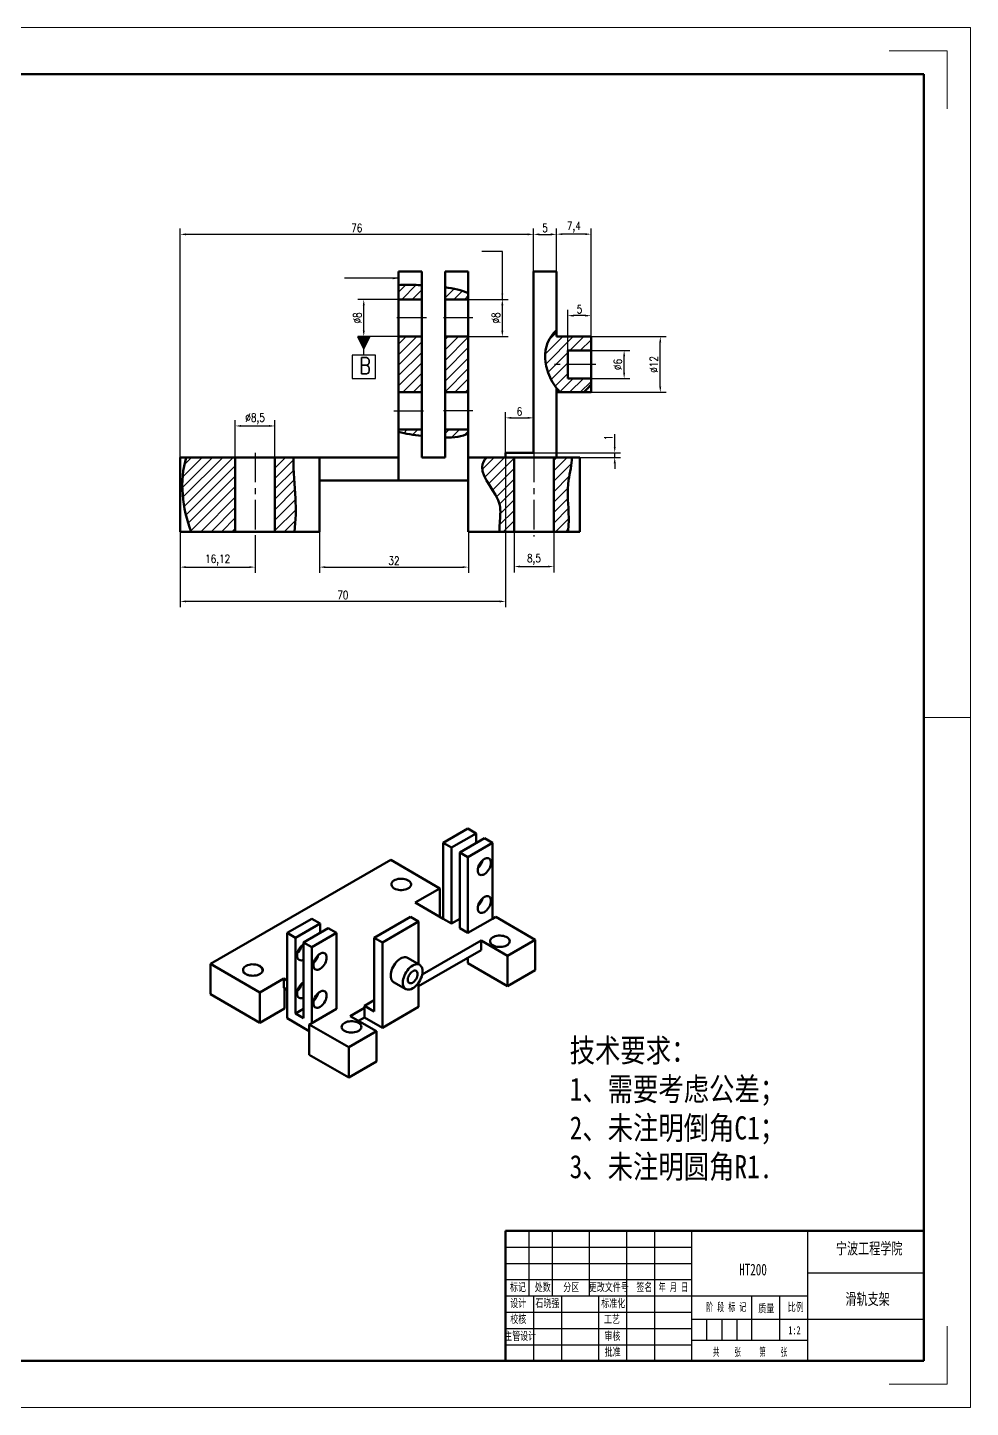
# Model space of a CAD drawing. Header units: millimetres. Extents: x 1049 to 1890, y 0 to 594.
# Drawn here: x 1484 to 1890, y 0 to 594 of the extents above; entities that cross this region are included whole.
import ezdxf

# ---------------------------------------------------------------- set-up
doc = ezdxf.new("R2010")
doc.units = ezdxf.units.MM
doc.header["$PDSIZE"] = -1
doc.linetypes.add('CENTERX2', pattern=[20.32, 12.7, -2.54, 2.54, -2.54])
for name, color, linetype in [('中心线', 1, 'CENTERX2'), ('剖面线', 4, 'Continuous'), ('尺寸线', 3, 'Continuous'), ('文字', 4, 'Continuous'), ('符号', 4, 'Continuous'), ('细实线', 7, 'Continuous')]:
    doc.layers.add(name, color=color, linetype=linetype)
doc.layers.add('外框', color=255, linetype='Continuous', lineweight=0)
doc.layers.add('粗实线', color=255, linetype='Continuous', lineweight=50)
doc.styles.add('SLDTEXTSTYLE0', font='TXT', dxfattribs={"width": 0.7, "bigfont": 'bigfont'})
doc.styles.add('SLDTEXTSTYLE1', font='TXT', dxfattribs={"width": 0.7})
doc.styles.add('SLDTEXTSTYLE2', font='TXT', dxfattribs={"width": 0.566667, "bigfont": 'bigfont'})
doc.styles.add('SLDTEXTSTYLE3', font='TXT', dxfattribs={"width": 0.614286, "bigfont": 'bigfont'})
doc.styles.add('SLDTEXTSTYLE4', font='TXT', dxfattribs={"width": 0.62, "bigfont": 'bigfont'})
doc.styles.get("Standard").update_dxf_attribs({"font": 'txt.shx', "width": 0.8})
doc.dimstyles.new('副本 ISO-25', dxfattribs={"dimtxt": 3.5, "dimasz": 2.5, "dimexe": 2.5, "dimexo": 0, "dimgap": 1, "dimtad": 1, "dimlfac": 0.5, "dimtxsty": 'Standard', "dimcen": 2.5, "dimclrd": 3, "dimclre": 3, "dimadec": 0, "dimazin": 0, "dimtfac": 1, "dimtmove": 0, "dimatfit": 3, "dimfxl": 0, "dimarcsym": 0})
pattern_1 = [(45, (1033.679, 0), (-2.245064, 2.245064), [])]

# ---------------------------------------------------------------- blocks, each defined once
blk = doc.blocks.new('新块')
at = {"layer": '尺寸线'}
for p, q in [((2.5, 9), (-2.5, 9)), ((-2.5, 9), (-2.5, 4)), ((2.5, 4), (2.5, 9)), ((-2.5, 4), (2.5, 4)), ((0, 4), (0, 3)), ((0, 3), (0, 0))]:
    blk.add_line(p, q, dxfattribs=at)
blk.add_lwpolyline([(0, 0, 3, 0, 0), (0, 3, 0, 0, 0)], format="xyseb", dxfattribs=at)
blk = doc.blocks.new('*D91')
at = {"layer": 'Defpoints', "color": 0}
for p in [(1693.75, 376.98), (1710.75, 376.98), (1710.75, 361.98)]:
    blk.add_point(p, dxfattribs=at)
at = {"layer": '尺寸线', "color": 3, "lineweight": -2}
for p, q in [((1693.75, 376.98), (1693.75, 359.48)), ((1710.75, 376.98), (1710.75, 359.48)), ((1696.25, 361.98), (1708.25, 361.98))]:
    blk.add_line(p, q, dxfattribs=at)
at = {"layer": '尺寸线', "color": 3}
for points in [[(1696.25, 362.4), (1696.25, 361.57), (1693.75, 361.98)], [(1708.25, 362.4), (1708.25, 361.57), (1710.75, 361.98)]]:
    blk.add_solid(points, dxfattribs=at)
at = {"layer": '尺寸线', "color": 0, "insert": (1702.25, 365.02), "char_height": 3.5, "attachment_point": 5}
blk.add_mtext('8,5', dxfattribs=at)
blk = doc.blocks.new('*D92')
at = {"layer": 'Defpoints', "color": 0}
for p in [(1690.02, 410.99), (1550.02, 408.99), (1550.02, 346.98)]:
    blk.add_point(p, dxfattribs=at)
at = {"layer": '尺寸线', "color": 3, "lineweight": -2}
for p, q in [((1690.02, 410.99), (1690.02, 344.48)), ((1550.02, 408.99), (1550.02, 344.48)), ((1687.52, 346.98), (1552.52, 346.98))]:
    blk.add_line(p, q, dxfattribs=at)
at = {"layer": '尺寸线', "color": 3}
for points in [[(1552.52, 347.4), (1552.52, 346.57), (1550.02, 346.98)], [(1687.52, 347.4), (1687.52, 346.57), (1690.02, 346.98)]]:
    blk.add_solid(points, dxfattribs=at)
at = {"layer": '尺寸线', "color": 0, "insert": (1620.02, 349.73), "char_height": 3.5, "attachment_point": 5}
blk.add_mtext('70', dxfattribs=at)
blk = doc.blocks.new('*D93')
at = {"layer": 'Defpoints', "color": 0}
for p in [(1550.02, 376.74), (1582.25, 374.98), (1582.25, 361.74)]:
    blk.add_point(p, dxfattribs=at)
at = {"layer": '尺寸线', "color": 3, "lineweight": -2}
for p, q in [((1550.02, 376.74), (1550.02, 359.24)), ((1582.25, 374.98), (1582.25, 359.24)), ((1552.52, 361.74), (1579.75, 361.74))]:
    blk.add_line(p, q, dxfattribs=at)
at = {"layer": '尺寸线', "color": 3}
for points in [[(1552.52, 362.15), (1552.52, 361.32), (1550.02, 361.74)], [(1579.75, 362.15), (1579.75, 361.32), (1582.25, 361.74)]]:
    blk.add_solid(points, dxfattribs=at)
at = {"layer": '尺寸线', "color": 0, "insert": (1566.13, 364.78), "char_height": 3.5, "attachment_point": 5}
blk.add_mtext('16,12', dxfattribs=at)
blk = doc.blocks.new('*D94')
at = {"layer": 'Defpoints', "color": 0}
for p in [(1610.02, 376.98), (1674.02, 376.98), (1674.02, 361.74)]:
    blk.add_point(p, dxfattribs=at)
at = {"layer": '尺寸线', "color": 3, "lineweight": -2}
for p, q in [((1610.02, 376.98), (1610.02, 359.24)), ((1674.02, 376.98), (1674.02, 359.24)), ((1612.52, 361.74), (1671.52, 361.74))]:
    blk.add_line(p, q, dxfattribs=at)
at = {"layer": '尺寸线', "color": 3}
for points in [[(1612.52, 362.15), (1612.52, 361.32), (1610.02, 361.74)], [(1671.52, 362.15), (1671.52, 361.32), (1674.02, 361.74)]]:
    blk.add_solid(points, dxfattribs=at)
at = {"layer": '尺寸线', "color": 0, "insert": (1642.02, 364.49), "char_height": 3.5, "attachment_point": 5}
blk.add_mtext('32', dxfattribs=at)
blk = doc.blocks.new('*D95')
at = {"layer": 'Defpoints', "color": 0}
for p in [(1702.02, 425.99), (1690.02, 410.99), (1702.02, 410.99)]:
    blk.add_point(p, dxfattribs=at)
at = {"layer": '尺寸线', "color": 3, "lineweight": -2}
for p, q in [((1690.02, 410.99), (1690.02, 428.49)), ((1702.02, 410.99), (1702.02, 428.49)), ((1692.52, 425.99), (1699.52, 425.99))]:
    blk.add_line(p, q, dxfattribs=at)
at = {"layer": '尺寸线', "color": 3}
for points in [[(1692.52, 426.41), (1692.52, 425.57), (1690.02, 425.99)], [(1699.52, 426.41), (1699.52, 425.57), (1702.02, 425.99)]]:
    blk.add_solid(points, dxfattribs=at)
at = {"layer": '尺寸线', "color": 0, "insert": (1696.02, 428.74), "char_height": 3.5, "attachment_point": 5}
blk.add_mtext('6', dxfattribs=at)
blk = doc.blocks.new('*D96')
at = {"layer": 'Defpoints', "color": 0}
for p in [(1690.02, 410.99), (1737.02, 410.99), (1690.02, 408.99)]:
    blk.add_point(p, dxfattribs=at)
at = {"layer": '尺寸线', "color": 3, "lineweight": -2}
for p, q in [((1737.02, 413.49), (1737.02, 418.92)), ((1690.02, 410.99), (1739.52, 410.99)), ((1737.02, 408.99), (1737.02, 410.99)), ((1690.02, 408.99), (1739.52, 408.99)), ((1737.02, 406.49), (1737.02, 403.99))]:
    blk.add_line(p, q, dxfattribs=at)
at = {"layer": '尺寸线', "color": 3}
for points in [[(1736.6, 413.49), (1737.43, 413.49), (1737.02, 410.99)], [(1736.6, 406.49), (1737.43, 406.49), (1737.02, 408.99)]]:
    blk.add_solid(points, dxfattribs=at)
at = {"layer": '尺寸线', "color": 0, "insert": (1734.27, 417.46), "char_height": 3.5, "attachment_point": 5, "rotation": 90}
blk.add_mtext('1', dxfattribs=at)
blk = doc.blocks.new('*D97')
at = {"layer": 'Defpoints', "color": 0}
for p in [(1726.82, 454.99), (1741.07, 454.99), (1726.82, 442.99)]:
    blk.add_point(p, dxfattribs=at)
at = {"layer": '尺寸线', "color": 3, "lineweight": -2}
for p, q in [((1726.82, 454.99), (1743.57, 454.99)), ((1741.07, 445.49), (1741.07, 452.49)), ((1726.82, 442.99), (1743.57, 442.99))]:
    blk.add_line(p, q, dxfattribs=at)
at = {"layer": '尺寸线', "color": 3}
for points in [[(1740.65, 452.49), (1741.49, 452.49), (1741.07, 454.99)], [(1740.65, 445.49), (1741.49, 445.49), (1741.07, 442.99)]]:
    blk.add_solid(points, dxfattribs=at)
at = {"layer": '尺寸线', "color": 0, "insert": (1738.32, 448.99), "char_height": 3.5, "attachment_point": 5, "rotation": 90}
blk.add_mtext('%%C6', dxfattribs=at)
blk = doc.blocks.new('*D98')
at = {"layer": 'Defpoints', "color": 0}
for p in [(1726.82, 460.99), (1756.62, 460.99), (1726.82, 436.99)]:
    blk.add_point(p, dxfattribs=at)
at = {"layer": '尺寸线', "color": 3, "lineweight": -2}
for p, q in [((1726.82, 460.99), (1759.12, 460.99)), ((1756.62, 439.49), (1756.62, 458.49)), ((1726.82, 436.99), (1759.12, 436.99))]:
    blk.add_line(p, q, dxfattribs=at)
at = {"layer": '尺寸线', "color": 3}
for points in [[(1756.2, 458.49), (1757.04, 458.49), (1756.62, 460.99)], [(1756.2, 439.49), (1757.04, 439.49), (1756.62, 436.99)]]:
    blk.add_solid(points, dxfattribs=at)
at = {"layer": '尺寸线', "color": 0, "insert": (1753.87, 448.99), "char_height": 3.5, "attachment_point": 5, "rotation": 90}
blk.add_mtext('%%C12', dxfattribs=at)
blk = doc.blocks.new('*D99')
at = {"layer": 'Defpoints', "color": 0}
for p in [(1716.82, 469.99), (1716.82, 454.99), (1726.82, 454.99)]:
    blk.add_point(p, dxfattribs=at)
at = {"layer": '尺寸线', "color": 3, "lineweight": -2}
for p, q in [((1716.82, 454.99), (1716.82, 472.49)), ((1724.32, 469.99), (1719.32, 469.99)), ((1726.82, 454.99), (1726.82, 472.49))]:
    blk.add_line(p, q, dxfattribs=at)
at = {"layer": '尺寸线', "color": 3}
for points in [[(1719.32, 470.4), (1719.32, 469.57), (1716.82, 469.99)], [(1724.32, 470.4), (1724.32, 469.57), (1726.82, 469.99)]]:
    blk.add_solid(points, dxfattribs=at)
at = {"layer": '尺寸线', "color": 0, "insert": (1721.82, 472.74), "char_height": 3.5, "attachment_point": 5}
blk.add_mtext('5', dxfattribs=at)
blk = doc.blocks.new('*D100')
at = {"layer": 'Defpoints', "color": 0}
for p in [(1712.02, 504.99), (1702.02, 488.99), (1712.02, 488.99)]:
    blk.add_point(p, dxfattribs=at)
at = {"layer": '尺寸线', "color": 3, "lineweight": -2}
for p, q in [((1702.02, 488.99), (1702.02, 507.49)), ((1704.52, 504.99), (1709.52, 504.99)), ((1712.02, 488.99), (1712.02, 507.49))]:
    blk.add_line(p, q, dxfattribs=at)
at = {"layer": '尺寸线', "color": 3}
for points in [[(1704.52, 505.41), (1704.52, 504.57), (1702.02, 504.99)], [(1709.52, 505.41), (1709.52, 504.57), (1712.02, 504.99)]]:
    blk.add_solid(points, dxfattribs=at)
at = {"layer": '尺寸线', "color": 0, "insert": (1707.02, 507.74), "char_height": 3.5, "attachment_point": 5}
blk.add_mtext('5', dxfattribs=at)
blk = doc.blocks.new('*D101')
at = {"layer": 'Defpoints', "color": 0}
for p in [(1712.02, 505.07), (1712.02, 460.99), (1726.82, 460.99)]:
    blk.add_point(p, dxfattribs=at)
at = {"layer": '尺寸线', "color": 3, "lineweight": -2}
for p, q in [((1712.02, 460.99), (1712.02, 507.57)), ((1724.32, 505.07), (1714.52, 505.07)), ((1726.82, 460.99), (1726.82, 507.57))]:
    blk.add_line(p, q, dxfattribs=at)
at = {"layer": '尺寸线', "color": 3}
for points in [[(1714.52, 505.49), (1714.52, 504.66), (1712.02, 505.07)], [(1724.32, 505.49), (1724.32, 504.66), (1726.82, 505.07)]]:
    blk.add_solid(points, dxfattribs=at)
at = {"layer": '尺寸线', "color": 0, "insert": (1719.42, 508.11), "char_height": 3.5, "attachment_point": 5}
blk.add_mtext('7,4', dxfattribs=at)
blk = doc.blocks.new('*D102')
at = {"layer": 'Defpoints', "color": 0}
for p in [(1550.02, 504.99), (1702.02, 488.99), (1550.02, 408.99)]:
    blk.add_point(p, dxfattribs=at)
at = {"layer": '尺寸线', "color": 3, "lineweight": -2}
for p, q in [((1550.02, 408.99), (1550.02, 507.49)), ((1699.52, 504.99), (1552.52, 504.99)), ((1702.02, 488.99), (1702.02, 507.49))]:
    blk.add_line(p, q, dxfattribs=at)
at = {"layer": '尺寸线', "color": 3}
for points in [[(1552.52, 505.41), (1552.52, 504.57), (1550.02, 504.99)], [(1699.52, 505.41), (1699.52, 504.57), (1702.02, 504.99)]]:
    blk.add_solid(points, dxfattribs=at)
at = {"layer": '尺寸线', "color": 0, "insert": (1626.02, 507.74), "char_height": 3.5, "attachment_point": 5}
blk.add_mtext('76', dxfattribs=at)
blk = doc.blocks.new('*D103')
at = {"layer": 'Defpoints', "color": 0}
for p in [(1629.02, 476.99), (1644.02, 476.99), (1644.02, 460.99)]:
    blk.add_point(p, dxfattribs=at)
at = {"layer": '尺寸线', "color": 3, "lineweight": -2}
for p, q in [((1644.02, 476.99), (1626.52, 476.99)), ((1629.02, 463.49), (1629.02, 474.49)), ((1644.02, 460.99), (1626.52, 460.99))]:
    blk.add_line(p, q, dxfattribs=at)
at = {"layer": '尺寸线', "color": 3}
for points in [[(1628.6, 474.49), (1629.43, 474.49), (1629.02, 476.99)], [(1628.6, 463.49), (1629.43, 463.49), (1629.02, 460.99)]]:
    blk.add_solid(points, dxfattribs=at)
at = {"layer": '尺寸线', "color": 0, "insert": (1626.27, 468.99), "char_height": 3.5, "attachment_point": 5, "rotation": 90}
blk.add_mtext('%%C8', dxfattribs=at)
blk = doc.blocks.new('*D104')
at = {"layer": 'Defpoints', "color": 0}
for p in [(1674.02, 476.99), (1674.02, 460.99), (1688.65, 460.99)]:
    blk.add_point(p, dxfattribs=at)
at = {"layer": '尺寸线', "color": 3, "lineweight": -2}
for p, q in [((1674.02, 476.99), (1691.15, 476.99)), ((1688.65, 474.49), (1688.65, 463.49)), ((1674.02, 460.99), (1691.15, 460.99))]:
    blk.add_line(p, q, dxfattribs=at)
at = {"layer": '尺寸线', "color": 3}
for points in [[(1688.24, 474.49), (1689.07, 474.49), (1688.65, 476.99)], [(1688.24, 463.49), (1689.07, 463.49), (1688.65, 460.99)]]:
    blk.add_solid(points, dxfattribs=at)
at = {"layer": '尺寸线', "color": 0, "insert": (1685.9, 468.99), "char_height": 3.5, "attachment_point": 5, "rotation": 90}
blk.add_mtext('%%C8', dxfattribs=at)
blk = doc.blocks.new('*D105')
at = {"layer": 'Defpoints', "color": 0}
for p in [(1590.75, 422.51), (1573.75, 408.99), (1590.75, 408.99)]:
    blk.add_point(p, dxfattribs=at)
at = {"layer": '尺寸线', "color": 3, "lineweight": -2}
for p, q in [((1573.75, 408.99), (1573.75, 425.01)), ((1576.25, 422.51), (1588.25, 422.51)), ((1590.75, 408.99), (1590.75, 425.01))]:
    blk.add_line(p, q, dxfattribs=at)
at = {"layer": '尺寸线', "color": 3}
for points in [[(1576.25, 422.93), (1576.25, 422.1), (1573.75, 422.51)], [(1588.25, 422.93), (1588.25, 422.1), (1590.75, 422.51)]]:
    blk.add_solid(points, dxfattribs=at)
at = {"layer": '尺寸线', "color": 0, "insert": (1582.25, 425.55), "char_height": 3.5, "attachment_point": 5}
blk.add_mtext('%%C8,5', dxfattribs=at)

msp = doc.modelspace()

# ---------------------------------------------------------------- hatches: boundary and pattern name
at = {"layer": '剖面线'}
h = msp.add_hatch(dxfattribs=at)
h.set_pattern_fill('ANSI31', color=256, style=0)
h.set_pattern_definition(pattern_1)
edge = h.paths.add_edge_path(flags=0)
edge.add_line((1644.017, 476.99), (1654.017, 476.99))
edge.add_line((1654.017, 476.99), (1654.017, 483.086))
edge.add_spline(control_points=[(1654.017, 483.086), (1651.846, 483.201), (1648.817, 483.29), (1645.066, 483.263), (1644.017, 483.157)], knot_values=[0.6446581, 0.6446581, 0.6446581, 0.6446581, 0.6790945, 0.6939522, 0.6939522, 0.6939522, 0.6939522], weights=[1, 1, 1, 1, 1], degree=3, periodic=0)
edge.add_line((1644.017, 483.157), (1644.017, 476.99))
h = msp.add_hatch(dxfattribs=at)
h.set_pattern_fill('ANSI31', color=256, style=0)
h.set_pattern_definition(pattern_1)
edge = h.paths.add_edge_path(flags=0)
edge.add_spline(control_points=[(1674.017, 479.697), (1671.18, 481.009), (1667.584, 481.758), (1664.017, 482.229)], knot_values=[0.549455, 0.549455, 0.549455, 0.549455, 0.5968752, 0.5968752, 0.5968752, 0.5968752], weights=[1, 1, 1, 1], degree=3, periodic=0)
edge.add_line((1664.017, 482.229), (1664.017, 476.99))
edge.add_line((1664.017, 476.99), (1674.017, 476.99))
edge.add_line((1674.017, 476.99), (1674.017, 479.697))
h = msp.add_hatch(dxfattribs=at)
h.set_pattern_fill('ANSI31', color=256, style=0)
h.set_pattern_definition(pattern_1)
edge = h.paths.add_edge_path(flags=0)
edge.add_spline(control_points=[(1723.484, 436.99), (1724.646, 437.894), (1725.771, 439.035), (1726.817, 440.305)], knot_values=[0.5675814, 0.5675814, 0.5675814, 0.5675814, 0.6166032, 0.6166032, 0.6166032, 0.6166032], weights=[1, 1, 1, 1], degree=3, periodic=0)
edge.add_line((1726.817, 440.305), (1726.817, 442.99))
edge.add_line((1726.817, 442.99), (1716.817, 442.99))
edge.add_line((1716.817, 442.99), (1716.817, 454.99))
edge.add_line((1716.817, 454.99), (1726.817, 454.99))
edge.add_line((1726.817, 454.99), (1726.817, 460.99))
edge.add_line((1726.817, 460.99), (1712.017, 460.99))
edge.add_line((1712.017, 460.99), (1712.017, 463.792))
edge.add_spline(control_points=[(1712.017, 463.792), (1710.763, 462.634), (1706.669, 457.462), (1706.431, 447.846), (1711.214, 439.218), (1713.662, 436.99)], knot_values=[0.1038988, 0.1038988, 0.1038988, 0.1038988, 0.159065, 0.3142354, 0.4289147, 0.4289147, 0.4289147, 0.4289147], weights=[1, 1, 1, 1, 1, 1], degree=3, periodic=0)
edge.add_line((1713.662, 436.99), (1723.484, 436.99))
h = msp.add_hatch(dxfattribs=at)
h.set_pattern_fill('ANSI31', color=256, style=0)
h.set_pattern_definition(pattern_1)
h.paths.add_polyline_path([(1644.017, 460.99), (1644.017, 436.99), (1654.017, 436.99), (1654.017, 460.99)], flags=0)
h = msp.add_hatch(dxfattribs=at)
h.set_pattern_fill('ANSI31', color=256, style=0)
h.set_pattern_definition(pattern_1)
h.paths.add_polyline_path([(1664.017, 460.99), (1664.017, 436.99), (1674.017, 436.99), (1674.017, 460.99)], flags=0)
h = msp.add_hatch(dxfattribs=at)
h.set_pattern_fill('ANSI31', color=256, style=0)
h.set_pattern_definition(pattern_1)
edge = h.paths.add_edge_path(flags=0)
edge.add_spline(control_points=[(1644.017, 419.991), (1647.051, 419.155), (1650.526, 418.603), (1654.017, 418.223)], knot_values=[0.0731114, 0.0731114, 0.0731114, 0.0731114, 0.115359, 0.115359, 0.115359, 0.115359], weights=[1, 1, 1, 1], degree=3, periodic=0)
edge.add_line((1654.017, 418.223), (1654.017, 420.99))
edge.add_line((1654.017, 420.99), (1644.017, 420.99))
edge.add_line((1644.017, 420.99), (1644.017, 419.991))
h = msp.add_hatch(dxfattribs=at)
h.set_pattern_fill('ANSI31', color=256, style=0)
h.set_pattern_definition(pattern_1)
edge = h.paths.add_edge_path(flags=0)
edge.add_line((1674.017, 420.99), (1664.017, 420.99))
edge.add_line((1664.017, 420.99), (1664.017, 417.534))
edge.add_spline(control_points=[(1664.017, 417.534), (1667.91, 417.459), (1671.349, 417.798), (1674.017, 419.309)], knot_values=[0.1570617, 0.1570617, 0.1570617, 0.1570617, 0.2091861, 0.2091861, 0.2091861, 0.2091861], weights=[1, 1, 1, 1], degree=3, periodic=0)
edge.add_line((1674.017, 419.309), (1674.017, 420.99))
h = msp.add_hatch(dxfattribs=at)
h.set_pattern_fill('ANSI31', color=256, style=0)
h.set_pattern_definition(pattern_1)
edge = h.paths.add_edge_path(flags=0)
edge.add_spline(control_points=[(1552.609, 408.99), (1549.631, 398.9), (1550.808, 387.035), (1554.782, 376.983)], knot_values=[0.816533, 0.816533, 0.816533, 0.816533, 0.973957, 0.973957, 0.973957, 0.973957], weights=[1, 1, 1, 1], degree=3, periodic=0)
edge.add_line((1554.782, 376.983), (1573.749, 376.983))
edge.add_line((1573.749, 376.983), (1573.749, 408.99))
edge.add_line((1573.749, 408.99), (1552.609, 408.99))
h = msp.add_hatch(dxfattribs=at)
h.set_pattern_fill('ANSI31', color=256, style=0)
h.set_pattern_definition(pattern_1)
edge = h.paths.add_edge_path(flags=0)
edge.add_line((1590.749, 408.99), (1590.749, 376.983))
edge.add_line((1590.749, 376.983), (1599.2, 376.983))
edge.add_spline(control_points=[(1599.2, 376.983), (1599.799, 382.041), (1599.92, 392.417), (1598.683, 402.714), (1598.765, 408.99)], knot_values=[0.2889254, 0.2889254, 0.2889254, 0.2889254, 0.3627254, 0.4538471, 0.4538471, 0.4538471, 0.4538471], weights=[1, 1, 1, 1, 1], degree=3, periodic=0)
edge.add_line((1598.765, 408.99), (1590.749, 408.99))
h = msp.add_hatch(dxfattribs=at)
h.set_pattern_fill('ANSI31', color=256, style=0)
h.set_pattern_definition(pattern_1)
edge = h.paths.add_edge_path(flags=0)
edge.add_line((1693.749, 408.99), (1681.971, 408.99))
edge.add_spline(control_points=[(1681.971, 408.99), (1680.785, 407.727), (1677.592, 401.73), (1689.076, 391.837), (1687.458, 382.222), (1687.462, 378.203), (1687.541, 376.983)], knot_values=[0.5454343, 0.5454343, 0.5454343, 0.5454343, 0.5822234, 0.7063035, 0.7596307, 0.783063, 0.783063, 0.783063, 0.783063], weights=[1, 1, 1, 1, 1, 1, 1], degree=3, periodic=0)
edge.add_line((1687.541, 376.983), (1693.749, 376.983))
edge.add_line((1693.749, 376.983), (1693.749, 408.99))
h = msp.add_hatch(dxfattribs=at)
h.set_pattern_fill('ANSI31', color=256, style=0)
h.set_pattern_definition(pattern_1)
edge = h.paths.add_edge_path(flags=0)
edge.add_line((1718.619, 408.99), (1710.749, 408.99))
edge.add_line((1710.749, 408.99), (1710.749, 376.983))
edge.add_line((1710.749, 376.983), (1716.924, 376.983))
edge.add_spline(control_points=[(1716.924, 376.983), (1717.277, 379.807), (1717.239, 387.813), (1716.129, 397.218), (1718.654, 406.01), (1718.619, 408.99)], knot_values=[0.081134, 0.081134, 0.081134, 0.081134, 0.1356375, 0.228579, 0.292963, 0.292963, 0.292963, 0.292963], weights=[1, 1, 1, 1, 1, 1], degree=3, periodic=0)

# ---------------------------------------------------------------- linework, layer by layer
at = {"layer": '中心线'}
for p, q in [((1656.017, 468.99), (1642.017, 468.99)), ((1676.017, 468.99), (1662.017, 468.99)), ((1728.817, 448.99), (1710.017, 448.99)), ((1642.017, 428.99), (1656.017, 428.99)), ((1676.017, 428.99), (1662.017, 428.99)), ((1582.249, 410.99), (1582.249, 374.983)), ((1702.249, 410.99), (1702.249, 374.983))]:
    msp.add_line(p, q, dxfattribs=at)
at = {"layer": '外框'}
for p, q in [((1890.076, 594.001), (1049.076, 594.001)), ((1890.076, 0.001), (1890.076, 594.001)), ((1880.076, 584.001), (1855.076, 584.001)), ((1880.076, 584.001), (1880.076, 559.001)), ((1870.076, 297.001), (1890.076, 297.001)), ((1880.076, 10.001), (1880.076, 35.001)), ((1880.076, 10.001), (1855.076, 10.001)), ((1049.076, 0.001), (1890.076, 0.001))]:
    msp.add_line(p, q, dxfattribs=at)
at = {"layer": '粗实线'}
for p, q in [((1870.076, 574.001), (1069.076, 574.001)), ((1870.076, 20.001), (1870.076, 574.001)), ((1654.017, 488.99), (1644.017, 488.99)), ((1644.017, 488.99), (1644.017, 483.157)), ((1654.017, 488.99), (1654.017, 483.086)), ((1674.017, 488.99), (1664.017, 488.99)), ((1664.017, 488.99), (1664.017, 482.229)), ((1674.017, 488.99), (1674.017, 479.697)), ((1712.017, 488.99), (1702.017, 488.99)), ((1702.017, 488.99), (1702.017, 410.99)), ((1712.017, 463.792), (1712.017, 488.99)), ((1644.017, 476.99), (1644.017, 483.157)), ((1654.017, 483.086), (1654.017, 476.99)), ((1664.017, 476.99), (1664.017, 482.229)), ((1654.017, 476.99), (1644.017, 476.99)), ((1644.017, 460.99), (1644.017, 476.99)), ((1654.017, 476.99), (1654.017, 460.99)), ((1674.017, 476.99), (1664.017, 476.99)), ((1664.017, 460.99), (1664.017, 476.99)), ((1674.017, 479.697), (1674.017, 476.99)), ((1674.017, 476.99), (1674.017, 460.99)), ((1712.017, 460.99), (1712.017, 463.792)), ((1644.017, 460.99), (1654.017, 460.99)), ((1644.017, 436.99), (1644.017, 460.99)), ((1654.017, 460.99), (1654.017, 436.99)), ((1664.017, 460.99), (1674.017, 460.99)), ((1664.017, 436.99), (1664.017, 460.99)), ((1674.017, 460.99), (1674.017, 436.99)), ((1712.017, 460.99), (1726.817, 460.99)), ((1726.817, 454.99), (1726.817, 460.99)), ((1726.817, 454.99), (1716.817, 454.99)), ((1716.817, 442.99), (1716.817, 454.99)), ((1726.817, 442.99), (1726.817, 454.99)), ((1716.817, 442.99), (1726.817, 442.99)), ((1726.817, 440.305), (1726.817, 442.99)), ((1726.817, 440.305), (1726.817, 436.99)), ((1654.017, 436.99), (1644.017, 436.99)), ((1644.017, 420.99), (1644.017, 436.99)), ((1654.017, 436.99), (1654.017, 420.99)), ((1674.017, 436.99), (1664.017, 436.99)), ((1664.017, 420.99), (1664.017, 436.99)), ((1674.017, 436.99), (1674.017, 420.99)), ((1712.017, 408.99), (1712.017, 438.771)), ((1712.017, 436.99), (1713.662, 436.99)), ((1723.484, 436.99), (1713.662, 436.99)), ((1723.484, 436.99), (1726.817, 436.99)), ((1644.017, 420.99), (1654.017, 420.99)), ((1644.017, 419.991), (1644.017, 420.99)), ((1644.017, 419.991), (1644.017, 398.99)), ((1654.017, 420.99), (1654.017, 418.223)), ((1654.017, 418.223), (1654.017, 408.99)), ((1664.017, 420.99), (1674.017, 420.99)), ((1664.017, 417.534), (1664.017, 420.99)), ((1664.017, 417.534), (1664.017, 408.99)), ((1674.017, 420.99), (1674.017, 419.309)), ((1674.017, 419.309), (1674.017, 408.99)), ((1690.017, 410.99), (1690.017, 408.99)), ((1690.017, 410.99), (1702.017, 410.99)), ((1550.017, 376.983), (1550.017, 408.99)), ((1552.609, 408.99), (1550.017, 408.99)), ((1552.609, 408.99), (1573.749, 408.99)), ((1573.749, 408.99), (1573.749, 376.983)), ((1573.749, 408.99), (1590.749, 408.99)), ((1590.749, 376.983), (1590.749, 408.99)), ((1590.749, 408.99), (1598.765, 408.99)), ((1610.017, 408.99), (1598.765, 408.99)), ((1610.017, 376.983), (1610.017, 408.99)), ((1610.017, 408.99), (1644.017, 408.99)), ((1664.017, 408.99), (1654.017, 408.99)), ((1674.017, 376.983), (1674.017, 408.99)), ((1681.971, 408.99), (1674.017, 408.99)), ((1693.749, 408.99), (1681.971, 408.99)), ((1693.749, 376.983), (1693.749, 408.99)), ((1693.749, 408.99), (1710.749, 408.99)), ((1710.749, 408.99), (1710.749, 376.983)), ((1718.619, 408.99), (1710.749, 408.99)), ((1722.017, 408.99), (1718.619, 408.99)), ((1722.017, 376.983), (1722.017, 408.99)), ((1610.017, 398.99), (1644.017, 398.99)), ((1674.017, 398.99), (1644.017, 398.99)), ((1550.017, 376.983), (1554.782, 376.983)), ((1554.782, 376.983), (1573.749, 376.983)), ((1573.749, 376.983), (1590.749, 376.983)), ((1590.749, 376.983), (1599.2, 376.983)), ((1599.2, 376.983), (1610.017, 376.983)), ((1674.017, 376.983), (1687.541, 376.983)), ((1693.749, 376.983), (1687.541, 376.983)), ((1693.749, 376.983), (1710.749, 376.983)), ((1716.924, 376.983), (1710.749, 376.983)), ((1716.924, 376.983), (1722.017, 376.983)), ((1663.23, 243.033), (1673.836, 249.156)), ((1677.372, 247.115), (1666.765, 240.992)), ((1670.301, 238.951), (1680.908, 245.074)), ((1673.836, 249.156), (1677.372, 247.115)), ((1677.372, 247.115), (1677.372, 243.033)), ((1680.908, 245.074), (1684.443, 243.033)), ((1666.765, 240.992), (1663.23, 243.033)), ((1663.23, 243.033), (1663.23, 210.371)), ((1666.765, 240.992), (1666.765, 208.33)), ((1673.836, 236.91), (1670.301, 238.951)), ((1670.301, 238.951), (1670.301, 206.289)), ((1684.443, 243.033), (1673.836, 236.91)), ((1684.443, 243.033), (1684.443, 210.371)), ((1640.602, 235.68), (1563.087, 190.931)), ((1661.816, 223.434), (1640.602, 235.68)), ((1673.836, 236.91), (1673.836, 204.248)), ((1651.209, 217.31), (1661.816, 223.434)), ((1661.816, 211.187), (1661.816, 223.434)), ((1663.23, 210.371), (1651.209, 217.31)), ((1596.055, 204.253), (1606.661, 210.376)), ((1610.197, 208.335), (1599.59, 202.212)), ((1606.661, 210.376), (1610.197, 208.335)), ((1610.197, 208.335), (1610.197, 204.253)), ((1649.088, 211.193), (1633.531, 202.212)), ((1652.623, 209.152), (1637.067, 200.171)), ((1652.623, 209.152), (1649.088, 211.193)), ((1652.623, 190.768), (1652.623, 209.152)), ((1663.23, 210.371), (1666.765, 208.33)), ((1666.765, 208.33), (1670.301, 210.371)), ((1684.443, 210.371), (1673.836, 204.248)), ((1685.793, 211.15), (1684.443, 210.371)), ((1702.763, 201.353), (1685.793, 211.15)), ((1596.055, 204.253), (1596.055, 167.509)), ((1599.59, 202.212), (1596.055, 204.253)), ((1599.59, 202.212), (1599.59, 169.551)), ((1603.126, 200.171), (1613.732, 206.294)), ((1617.268, 204.253), (1606.661, 198.13)), ((1613.732, 206.294), (1617.268, 204.253)), ((1617.268, 204.253), (1617.268, 171.592)), ((1633.531, 202.212), (1633.531, 170.367)), ((1637.067, 200.171), (1633.531, 202.212)), ((1670.301, 206.289), (1673.836, 204.248)), ((1603.126, 200.171), (1603.126, 167.51)), ((1606.661, 198.13), (1603.126, 200.171)), ((1606.661, 198.13), (1606.661, 165.469)), ((1637.067, 163.427), (1637.067, 200.171)), ((1652.623, 181.388), (1679.493, 196.9)), ((1654.166, 186.361), (1679.493, 200.982)), ((1679.493, 200.982), (1690.807, 194.451)), ((1679.493, 196.9), (1679.493, 200.982)), ((1690.807, 194.451), (1702.763, 201.353)), ((1702.763, 188.286), (1702.763, 201.353)), ((1584.3, 178.685), (1563.087, 190.931)), ((1563.087, 177.863), (1563.087, 190.931)), ((1653.077, 190.506), (1647.845, 193.527)), ((1673.836, 191.18), (1673.836, 193.634)), ((1690.807, 181.383), (1673.836, 191.18)), ((1690.807, 181.383), (1690.807, 194.451)), ((1594.64, 184.654), (1584.3, 178.685)), ((1594.64, 184.654), (1596.055, 183.838)), ((1594.64, 184.654), (1594.64, 180.571)), ((1702.763, 188.286), (1690.807, 181.383)), ((1584.3, 165.617), (1584.3, 178.685)), ((1594.64, 180.571), (1596.055, 179.755)), ((1594.907, 171.74), (1594.907, 180.418)), ((1601.125, 180.911), (1601.59, 180.642)), ((1641.845, 183.134), (1647.078, 180.114)), ((1652.623, 172.407), (1652.623, 182.86)), ((1563.087, 177.863), (1584.3, 165.617)), ((1629.289, 172.816), (1633.531, 175.266)), ((1629.289, 172.816), (1629.289, 172)), ((1629.289, 172.816), (1633.531, 170.367)), ((1652.623, 172.407), (1637.067, 163.427)), ((1584.3, 165.617), (1594.907, 171.74)), ((1605.578, 162.011), (1596.055, 167.509)), ((1603.126, 171.592), (1599.59, 169.551)), ((1603.126, 167.51), (1599.59, 169.551)), ((1606.661, 165.469), (1617.268, 171.592)), ((1623.191, 168.48), (1629.289, 172)), ((1623.191, 168.48), (1634.505, 161.948)), ((1626.727, 166.438), (1629.289, 167.917)), ((1629.289, 172), (1629.289, 167.917)), ((1629.289, 167.917), (1637.067, 163.427)), ((1605.578, 164.843), (1606.661, 165.469)), ((1622.548, 155.046), (1605.578, 164.843)), ((1605.578, 151.775), (1605.578, 164.843)), ((1634.505, 161.948), (1622.548, 155.046)), ((1634.505, 148.881), (1634.505, 161.948)), ((1622.548, 141.979), (1622.548, 155.046)), ((1605.578, 151.775), (1622.548, 141.979)), ((1622.548, 141.979), (1634.505, 148.881)), ((1690.076, 76.001), (1870.076, 76.001)), ((1690.076, 20.001), (1690.076, 76.001)), ((1069.076, 20.001), (1870.076, 20.001))]:
    msp.add_line(p, q, dxfattribs=at)
at = {"layer": '粗实线', "flags": 128}
for points in [[(1678.079, 231.193), (1678.122, 231.785), (1678.25, 232.409), (1678.458, 233.045), (1678.741, 233.675), (1679.089, 234.279), (1679.493, 234.838), (1679.94, 235.337), (1680.416, 235.759), (1680.908, 236.092), (1681.399, 236.326), (1681.875, 236.454), (1682.322, 236.471), (1682.726, 236.378), (1683.074, 236.176), (1683.357, 235.873), (1683.565, 235.478), (1683.693, 235.001), (1683.736, 234.459), (1683.693, 233.867), (1683.565, 233.243), (1683.357, 232.607), (1683.074, 231.978), (1682.726, 231.374), (1682.322, 230.814), (1681.875, 230.315), (1681.399, 229.893), (1680.908, 229.56), (1680.416, 229.326), (1679.94, 229.199), (1679.493, 229.181), (1679.089, 229.275), (1678.741, 229.476), (1678.458, 229.779), (1678.25, 230.175), (1678.122, 230.651), (1678.079, 231.193)], [(1642.155, 223.419), (1642.706, 223.15), (1643.328, 222.94), (1644.002, 222.793), (1644.71, 222.714), (1645.431, 222.705), (1646.144, 222.767), (1646.828, 222.897), (1647.465, 223.092), (1648.035, 223.346), (1648.523, 223.653), (1648.914, 224.003), (1649.197, 224.385), (1649.363, 224.79), (1649.409, 225.206), (1649.333, 225.619), (1649.136, 226.02), (1648.826, 226.395), (1648.409, 226.735), (1647.9, 227.029), (1647.311, 227.269), (1646.661, 227.449), (1645.967, 227.562), (1645.25, 227.606), (1644.531, 227.58), (1643.83, 227.484), (1643.167, 227.32), (1642.561, 227.095), (1642.03, 226.813), (1641.589, 226.484), (1641.251, 226.116), (1641.026, 225.721), (1640.919, 225.31), (1640.934, 224.894), (1641.071, 224.485), (1641.325, 224.096), (1641.69, 223.737), (1642.155, 223.419)], [(1678.079, 214.863), (1678.122, 215.455), (1678.25, 216.078), (1678.458, 216.714), (1678.741, 217.344), (1679.089, 217.948), (1679.493, 218.508), (1679.94, 219.006), (1680.416, 219.428), (1680.908, 219.762), (1681.399, 219.995), (1681.875, 220.123), (1682.322, 220.14), (1682.726, 220.047), (1683.074, 219.846), (1683.357, 219.543), (1683.565, 219.147), (1683.693, 218.671), (1683.736, 218.128), (1683.693, 217.536), (1683.565, 216.913), (1683.357, 216.276), (1683.074, 215.647), (1682.726, 215.043), (1682.322, 214.483), (1681.875, 213.985), (1681.399, 213.562), (1680.908, 213.229), (1680.416, 212.995), (1679.94, 212.868), (1679.493, 212.85), (1679.089, 212.944), (1678.741, 213.145), (1678.458, 213.448), (1678.25, 213.844), (1678.122, 214.32), (1678.079, 214.863)], [(1684.581, 198.926), (1685.132, 198.658), (1685.754, 198.447), (1686.429, 198.301), (1687.136, 198.222), (1687.857, 198.213), (1688.57, 198.274), (1689.255, 198.405), (1689.891, 198.6), (1690.462, 198.854), (1690.949, 199.161), (1691.34, 199.51), (1691.623, 199.893), (1691.79, 200.298), (1691.836, 200.713), (1691.759, 201.127), (1691.563, 201.527), (1691.252, 201.903), (1690.836, 202.243), (1690.326, 202.537), (1689.738, 202.777), (1689.087, 202.957), (1688.394, 203.07), (1687.677, 203.114), (1686.957, 203.088), (1686.256, 202.991), (1685.593, 202.828), (1684.987, 202.602), (1684.457, 202.321), (1684.016, 201.992), (1683.678, 201.624), (1683.452, 201.229), (1683.345, 200.817), (1683.361, 200.401), (1683.497, 199.993), (1683.752, 199.603), (1684.117, 199.244), (1684.581, 198.926)], [(1584.326, 190.035), (1584.791, 189.717), (1585.156, 189.358), (1585.41, 188.968), (1585.547, 188.56), (1585.562, 188.144), (1585.456, 187.732), (1585.23, 187.337), (1584.892, 186.969), (1584.451, 186.64), (1583.92, 186.359), (1583.314, 186.133), (1582.651, 185.97), (1581.95, 185.873), (1581.231, 185.847), (1580.514, 185.891), (1579.82, 186.004), (1579.17, 186.184), (1578.581, 186.424), (1578.072, 186.718), (1577.655, 187.058), (1577.345, 187.434), (1577.148, 187.834), (1577.072, 188.248), (1577.118, 188.663), (1577.285, 189.068), (1577.567, 189.451), (1577.958, 189.8), (1578.446, 190.107), (1579.016, 190.361), (1579.653, 190.556), (1580.338, 190.687), (1581.05, 190.748), (1581.771, 190.739), (1582.479, 190.66), (1583.153, 190.514), (1583.775, 190.303), (1584.326, 190.035)], [(1607.368, 190.373), (1607.411, 190.965), (1607.539, 191.589), (1607.747, 192.225), (1608.03, 192.854), (1608.379, 193.458), (1608.783, 194.018), (1609.229, 194.517), (1609.706, 194.939), (1610.197, 195.272), (1610.688, 195.506), (1611.164, 195.633), (1611.611, 195.651), (1612.015, 195.557), (1612.364, 195.356), (1612.646, 195.053), (1612.855, 194.657), (1612.982, 194.181), (1613.025, 193.639), (1612.982, 193.047), (1612.855, 192.423), (1612.646, 191.787), (1612.364, 191.157), (1612.015, 190.553), (1611.611, 189.994), (1611.164, 189.495), (1610.688, 189.073), (1610.197, 188.74), (1609.706, 188.506), (1609.229, 188.378), (1608.783, 188.361), (1608.379, 188.454), (1608.03, 188.656), (1607.747, 188.959), (1607.539, 189.354), (1607.411, 189.831), (1607.368, 190.373)], [(1647.845, 193.527), (1647.623, 193.637), (1647.139, 193.776), (1646.608, 193.805), (1646.04, 193.721), (1645.449, 193.529), (1644.845, 193.23), (1644.241, 192.831), (1643.65, 192.341), (1643.083, 191.77), (1642.551, 191.128), (1642.067, 190.429), (1641.639, 189.688), (1641.276, 188.919), (1640.986, 188.138), (1640.774, 187.361), (1640.646, 186.604), (1640.602, 185.881), (1640.646, 185.209), (1640.774, 184.6), (1640.986, 184.068), (1641.276, 183.622), (1641.639, 183.271), (1641.845, 183.134)], [(1654.32, 187.759), (1654.277, 188.431), (1654.148, 189.04), (1653.937, 189.573), (1653.647, 190.019), (1653.284, 190.369), (1652.856, 190.616), (1652.371, 190.756), (1651.84, 190.784), (1651.273, 190.701), (1650.681, 190.508), (1650.078, 190.209), (1649.474, 189.811), (1648.882, 189.321), (1648.315, 188.749), (1647.784, 188.107), (1647.299, 187.409), (1646.871, 186.667), (1646.509, 185.898), (1646.218, 185.117), (1646.007, 184.34), (1645.878, 183.583), (1645.835, 182.861), (1645.878, 182.188), (1646.007, 181.58), (1646.218, 181.047), (1646.509, 180.601), (1646.871, 180.251), (1647.299, 180.003), (1647.784, 179.864), (1648.315, 179.836), (1648.882, 179.919), (1649.474, 180.112), (1650.078, 180.411), (1650.681, 180.809), (1651.273, 181.299), (1651.84, 181.871), (1652.371, 182.513), (1652.856, 183.211), (1653.284, 183.953), (1653.647, 184.722), (1653.937, 185.503), (1654.148, 186.28), (1654.277, 187.037), (1654.32, 187.759)], [(1652.199, 186.535), (1652.156, 187.003), (1652.027, 187.401), (1651.819, 187.714), (1651.539, 187.929), (1651.2, 188.037), (1650.814, 188.032), (1650.399, 187.917), (1649.97, 187.694), (1649.546, 187.374), (1649.143, 186.97), (1648.779, 186.497), (1648.468, 185.976), (1648.223, 185.428), (1648.054, 184.875), (1647.967, 184.339), (1647.967, 183.844), (1648.054, 183.408), (1648.223, 183.05), (1648.468, 182.785), (1648.779, 182.623), (1649.143, 182.571), (1649.546, 182.632), (1649.97, 182.801), (1650.399, 183.074), (1650.814, 183.438), (1651.2, 183.879), (1651.539, 184.378), (1651.819, 184.916), (1652.027, 185.469), (1652.156, 186.016), (1652.199, 186.535)], [(1607.368, 174.042), (1607.411, 174.634), (1607.539, 175.258), (1607.747, 175.894), (1608.03, 176.524), (1608.379, 177.127), (1608.783, 177.687), (1609.229, 178.186), (1609.706, 178.608), (1610.197, 178.941), (1610.688, 179.175), (1611.164, 179.303), (1611.611, 179.32), (1612.015, 179.227), (1612.364, 179.025), (1612.646, 178.722), (1612.855, 178.326), (1612.982, 177.85), (1613.025, 177.308), (1612.982, 176.716), (1612.855, 176.092), (1612.646, 175.456), (1612.364, 174.826), (1612.015, 174.223), (1611.611, 173.663), (1611.164, 173.164), (1610.688, 172.742), (1610.197, 172.409), (1609.706, 172.175), (1609.229, 172.047), (1608.783, 172.03), (1608.379, 172.123), (1608.03, 172.325), (1607.747, 172.628), (1607.539, 173.024), (1607.411, 173.5), (1607.368, 174.042)], [(1626.753, 165.542), (1627.217, 165.224), (1627.582, 164.865), (1627.837, 164.476), (1627.973, 164.067), (1627.989, 163.651), (1627.882, 163.24), (1627.656, 162.845), (1627.318, 162.477), (1626.877, 162.148), (1626.346, 161.866), (1625.741, 161.641), (1625.078, 161.477), (1624.377, 161.381), (1623.657, 161.355), (1622.94, 161.399), (1622.247, 161.512), (1621.596, 161.692), (1621.008, 161.932), (1620.498, 162.226), (1620.082, 162.566), (1619.771, 162.941), (1619.575, 163.342), (1619.498, 163.755), (1619.544, 164.171), (1619.711, 164.576), (1619.994, 164.958), (1620.385, 165.308), (1620.872, 165.614), (1621.443, 165.869), (1622.079, 166.064), (1622.764, 166.194), (1623.477, 166.256), (1624.198, 166.247), (1624.905, 166.168), (1625.58, 166.021), (1626.201, 165.811), (1626.753, 165.542)]]:
    msp.add_lwpolyline(points, dxfattribs=at)
at = {"layer": '粗实线'}
for centre, radius, start, end in [((1673.692, 236.991), 6.562, 313.433975, 346.571401), ((1673.692, 220.661), 6.562, 313.433975, 346.571401), ((1606.412, 194.191), 6.121, 122.476304, 177.523696), ((1595.911, 200.253), 6.562, 313.433975, 346.571401), ((1602.03, 194.19), 1.753, 171.315058, 308.67419), ((1602.982, 196.171), 6.562, 313.433975, 346.571401), ((1606.412, 177.86), 6.121, 122.476304, 177.523696), ((1595.911, 183.922), 6.562, 313.433975, 346.571401), ((1602.982, 179.84), 6.562, 313.433975, 346.571401), ((1602.03, 177.86), 1.753, 171.315058, 308.67419)]:
    msp.add_arc(centre, radius, start, end, dxfattribs=at)
for points, knots in [([(1654.017, 483.086), (1651.846, 483.201), (1648.817, 483.29), (1645.066, 483.263), (1644.017, 483.157)], [0.644658092, 0.644658092, 0.644658092, 0.644658092, 0.679094478, 0.693952244, 0.693952244, 0.693952244, 0.693952244]), ([(1712.017, 463.792), (1710.763, 462.634), (1706.669, 457.462), (1706.45, 448.641), (1710.312, 440.928), (1712.017, 438.771)], [0.10389878, 0.10389878, 0.10389878, 0.10389878, 0.15906499, 0.31423545, 0.40206528, 0.40206528, 0.40206528, 0.40206528]), ([(1726.817, 440.305), (1726.41, 439.811), (1726.015, 439.365), (1725.451, 438.769), (1725.268, 438.582), (1724.914, 438.234), (1724.744, 438.072), (1724.266, 437.632), (1723.992, 437.4), (1723.696, 437.157), (1723.617, 437.095), (1723.511, 437.011), (1723.484, 436.99), (1723.484, 436.99)], [0, 0, 0, 0, 0.25, 0.25, 0.375, 0.375, 0.5, 0.5, 0.75, 0.75, 0.875, 0.875, 1, 1, 1, 1]), ([(1713.662, 436.99), (1713.662, 436.99), (1713.475, 437.154), (1712.862, 437.773), (1712.459, 438.213), (1712.017, 438.771)], [0, 0, 0, 0, 0.5, 0.5, 1, 1, 1, 1]), ([(1599.2, 376.983), (1599.799, 382.041), (1599.92, 392.417), (1598.683, 402.714), (1598.765, 408.99)], [0.28892544, 0.28892544, 0.28892544, 0.28892544, 0.36272545, 0.45384706, 0.45384706, 0.45384706, 0.45384706]), ([(1681.971, 408.99), (1680.785, 407.727), (1677.592, 401.73), (1689.076, 391.837), (1687.458, 382.222), (1687.462, 378.203), (1687.541, 376.983)], [0.54543431, 0.54543431, 0.54543431, 0.54543431, 0.58222338, 0.70630354, 0.75963066, 0.783063, 0.783063, 0.783063, 0.783063]), ([(1716.924, 376.983), (1717.277, 379.807), (1717.239, 387.813), (1716.129, 397.218), (1718.654, 406.01), (1718.619, 408.99)], [0.08113401, 0.08113401, 0.08113401, 0.08113401, 0.13563748, 0.22857903, 0.29296296, 0.29296296, 0.29296296, 0.29296296])]:
    msp.add_open_spline(points, degree=3, knots=knots, dxfattribs=at)
for points in [[(1674.017, 479.697), (1671.18, 481.009), (1667.584, 481.758), (1664.017, 482.229)], [(1644.017, 419.991), (1647.051, 419.155), (1650.526, 418.603), (1654.017, 418.223)], [(1664.017, 417.534), (1667.91, 417.459), (1671.349, 417.798), (1674.017, 419.309)], [(1552.609, 408.99), (1549.631, 398.9), (1550.808, 387.035), (1554.782, 376.983)]]:
    msp.add_open_spline(points, degree=3, dxfattribs=at)
at = {"layer": '细实线'}
for p, q in [((1700.076, 76.001), (1700.076, 48.001)), ((1710.076, 76.001), (1710.076, 48.001)), ((1726.076, 76.001), (1726.076, 48.001)), ((1742.076, 76.001), (1742.076, 48.001)), ((1754.076, 76.001), (1754.076, 20.001)), ((1770.076, 76.001), (1770.076, 20.001)), ((1820.076, 20.001), (1820.076, 76.001)), ((1870.076, 76.001), (1870.076, 20.001)), ((1690.076, 69.001), (1770.076, 69.001)), ((1690.076, 62.001), (1770.076, 62.001)), ((1690.076, 55.001), (1770.076, 55.001)), ((1820.076, 58.001), (1870.076, 58.001)), ((1690.076, 48.001), (1820.076, 48.001)), ((1702.076, 48.001), (1702.076, 20.001)), ((1714.076, 48.001), (1714.076, 20.001)), ((1730.076, 48.001), (1730.076, 20.001)), ((1742.076, 48.001), (1742.076, 20.001)), ((1796.076, 29.001), (1796.076, 48.001)), ((1808.076, 29.001), (1808.076, 48.001)), ((1690.076, 41.001), (1770.076, 41.001)), ((1770.076, 38.001), (1820.076, 38.001)), ((1776.576, 38.001), (1776.576, 29.001)), ((1783.076, 38.001), (1783.076, 29.001)), ((1789.576, 38.001), (1789.576, 29.001)), ((1820.076, 38.001), (1870.076, 38.001)), ((1690.076, 34.001), (1770.076, 34.001)), ((1690.076, 27.001), (1770.076, 27.001)), ((1770.076, 29.001), (1820.076, 29.001)), ((1870.076, 20.001), (1690.076, 20.001))]:
    msp.add_line(p, q, dxfattribs=at)
at = {"layer": '细实线', "flags": 128}
msp.add_lwpolyline([(1584.807, 186.994), (1585.285, 187.911), (1585.119, 188.863), (1584.334, 189.707), (1583.05, 190.312), (1581.462, 190.588), (1579.812, 190.492), (1578.351, 190.039), (1577.302, 189.298), (1576.824, 188.381), (1576.99, 187.429), (1577.775, 186.585), (1579.059, 185.98), (1580.647, 185.704), (1582.297, 185.8), (1583.758, 186.253), (1584.807, 186.994)], dxfattribs=at)

# ---------------------------------------------------------------- block references
at = {"xscale": 2, "yscale": 2, "zscale": 2, "rotation": 180}
msp.add_blockref('新块', (1629.017, 460.99), dxfattribs=at)

# ---------------------------------------------------------------- texts
at = {"layer": '尺寸线', "insert": (1627.075, 451.944), "char_height": 7, "attachment_point": 1}
msp.add_mtext_dynamic_manual_height_columns('B', width=5.18293, gutter_width=50, heights=[0], dxfattribs=at)
at = {"layer": '文字', "insert": (1717.619, 158.673), "char_height": 10, "attachment_point": 1}
msp.add_mtext_dynamic_manual_height_columns('{\\fSimSun|b0|i0|c134|p2;技术要求：\\P1、需要考虑公差；\\P2、未注明倒角C1；\\P3、未注明圆角R1.}', width=158.65363, gutter_width=25, heights=[0], dxfattribs=at)
at = {"layer": '符号', "attachment_point": 2}
for s, insert, char_height, style in [('{\\fFangSong_GB2312|b0|i0|c134|p49;宁波工程学院}', (1846.544, 70.933), 5, 'SLDTEXTSTYLE0'), ('{\\fFangSong_GB2312|b0|i0|c134|p49;HT200}', (1796.531, 61.845), 5, 'SLDTEXTSTYLE1'), ('{\\fFangSong_GB2312|b0|i0|c134|p49;标记}', (1695.386, 53.524), 3.5, 'SLDTEXTSTYLE0'), ('{\\fFangSong_GB2312|b0|i0|c134|p49;处数}', (1706.03, 53.524), 3.5, 'SLDTEXTSTYLE0'), ('{\\fFangSong_GB2312|b0|i0|c134|p49;分区}', (1718.297, 53.525), 3.5, 'SLDTEXTSTYLE0'), ('{\\fFangSong_GB2312|b0|i0|c134|p49;更改文件号}', (1734.463, 53.524), 3.5, 'SLDTEXTSTYLE0'), ('{\\fFangSong_GB2312|b0|i0|c134|p49;签名}', (1749.763, 53.524), 3.5, 'SLDTEXTSTYLE0'), ('{\\fFangSong_GB2312|b0|i0|c134|p49;年 月 日}', (1762.245, 53.524), 3.5, 'SLDTEXTSTYLE4'), ('{\\fFangSong_GB2312|b0|i0|c134|p49;滑轨支架}', (1845.843, 49.139), 5, 'SLDTEXTSTYLE0'), ('{\\fFangSong_GB2312|b0|i0|c134|p49;设计}', (1695.478, 46.664), 3.5, 'SLDTEXTSTYLE0'), ('{\\fFangSong_GB2312|b0|i0|c134|p49;石晓强}', (1708.019, 46.664), 3.5, 'SLDTEXTSTYLE0'), ('{\\fFangSong_GB2312|b0|i0|c134|p49;标准化}', (1736.382, 46.598), 3.5, 'SLDTEXTSTYLE0'), ('{\\fFangSong_GB2312|b0|i0|c134|p49;阶 段 标 记}', (1784.992, 44.974), 3.5, 'SLDTEXTSTYLE3'), ('{\\fFangSong_GB2312|b0|i0|c134|p49;质量}', (1802.24, 44.366), 3.5, 'SLDTEXTSTYLE0'), ('{\\fFangSong_GB2312|b0|i0|c134|p49;比例}', (1814.918, 44.974), 3.5, 'SLDTEXTSTYLE0'), ('{\\fFangSong_GB2312|b0|i0|c134|p49;校核}', (1695.521, 39.785), 3.5, 'SLDTEXTSTYLE0'), ('{\\fFangSong_GB2312|b0|i0|c134|p49;工艺}', (1735.833, 39.749), 3.5, 'SLDTEXTSTYLE0'), ('{\\fFangSong_GB2312|b0|i0|c134|p49;主管设计}', (1696.339, 32.506), 3.5, 'SLDTEXTSTYLE0'), ('{\\fFangSong_GB2312|b0|i0|c134|p49;审核}', (1736.043, 32.506), 3.5, 'SLDTEXTSTYLE0'), ('{\\fFangSong_GB2312|b0|i0|c134|p49;1:2}', (1814.364, 34.968), 3.5, 'SLDTEXTSTYLE1'), ('{\\fFangSong_GB2312|b0|i0|c134|p49;批准}', (1736.132, 25.629), 3.5, 'SLDTEXTSTYLE0'), ('{\\fFangSong_GB2312|b0|i0|c134|p49;共    张}', (1785.289, 25.638), 3.5, 'SLDTEXTSTYLE2'), ('{\\fFangSong_GB2312|b0|i0|c134|p49;第    张}', (1805.247, 25.638), 3.5, 'SLDTEXTSTYLE2')]:
    msp.add_mtext(s, dxfattribs=dict(at, insert=insert, char_height=char_height, style=style))

# ---------------------------------------------------------------- dimensions: what is measured, and where the dimension line sits
at = {"layer": '尺寸线'}
for base, p1, p2, picture, middle in [((1550.017, 504.99), (1702.017, 488.99), (1550.017, 408.99), '*D102', (1626.017, 507.74)), ((1712.017, 504.99), (1702.017, 488.99), (1712.017, 488.99), '*D100', (1707.017, 507.74)), ((1712.017, 505.073), (1726.817, 460.99), (1712.017, 460.99), '*D101', (1719.417, 508.115)), ((1716.817, 469.986), (1726.817, 454.99), (1716.817, 454.99), '*D99', (1721.817, 472.736)), ((1702.017, 425.99), (1690.017, 410.99), (1702.017, 410.99), '*D95', (1696.017, 428.74)), ((1550.017, 346.983), (1690.017, 410.99), (1550.017, 408.99), '*D92', (1620.017, 349.733)), ((1582.249, 361.736), (1550.017, 376.736), (1582.249, 374.983), '*D93', (1566.133, 364.778)), ((1674.017, 361.736), (1610.017, 376.983), (1674.017, 376.983), '*D94', (1642.017, 364.486)), ((1710.749, 361.983), (1693.749, 376.983), (1710.749, 376.983), '*D91', (1702.249, 365.024))]:
    dim = msp.add_linear_dim(base=base, p1=p1, p2=p2, dimstyle='副本 ISO-25', dxfattribs=at)
    dim.commit()
    dim.dimension.update_dxf_attribs({"geometry": picture, "text_midpoint": middle})
for base, p1, p2, text, picture, middle in [((1629.017, 476.99), (1644.017, 460.99), (1644.017, 476.99), '%%C<>', '*D103', (1626.267, 468.99)), ((1688.653, 460.99), (1674.017, 476.99), (1674.017, 460.99), '%%C8', '*D104', (1685.903, 468.99)), ((1756.619, 460.99), (1726.817, 436.99), (1726.817, 460.99), '%%C<>', '*D98', (1753.869, 448.99)), ((1741.071, 454.99), (1726.817, 442.99), (1726.817, 454.99), '%%C<>', '*D97', (1738.321, 448.99))]:
    dim = msp.add_linear_dim(base=base, p1=p1, p2=p2, angle=90, text=text, dimstyle='副本 ISO-25', dxfattribs=at)
    dim.commit()
    dim.dimension.update_dxf_attribs({"geometry": picture, "text_midpoint": middle})
dim = msp.add_linear_dim(base=(1590.749, 422.512), p1=(1573.749, 408.99), p2=(1590.749, 408.99), text='%%C<>', dimstyle='副本 ISO-25', dxfattribs=at)
dim.commit()
dim.dimension.update_dxf_attribs({"geometry": '*D105', "text_midpoint": (1582.249, 425.553)})
dim = msp.add_linear_dim(base=(1737.017, 410.99), p1=(1690.017, 408.99), p2=(1690.017, 410.99), angle=90, dimstyle='副本 ISO-25', dxfattribs=at)
dim.commit()
dim.dimension.update_dxf_attribs({"geometry": '*D96', "text_midpoint": (1734.267, 417.457)})

# ---------------------------------------------------------------- leaders
for points in [[(1688.653, 476.99), (1688.653, 497.64), (1679.877, 497.64)], [(1644.017, 486.073), (1620.734, 486.073)]]:
    msp.add_leader(points, dimstyle='副本 ISO-25', override={"dimgap": 1, "dimtad": 0}, dxfattribs=at)

doc.saveas('drawing.dxf')
